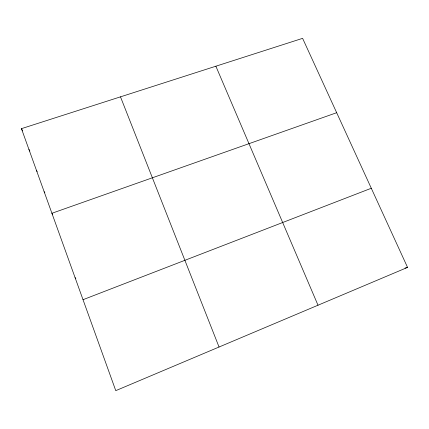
<?xml version="1.0" encoding="UTF-8"?>
<svg xmlns="http://www.w3.org/2000/svg" width="429" height="429" viewBox="0 0 429 429"><rect width="100%" height="100%" fill="white"/><g stroke="black" fill="none" stroke-linecap="round" stroke-linejoin="round"><path stroke-width="0.64" d="M407.55 267.39L115.766 390.653L21.45 128.657L302.606 38.347L407.55 267.39L405.035 268.077M83.022 299.694L371.294 188.256M336.674 112.704L51.914 213.277L52.638 214.361M75.096 277.676L75.853 278.442M44.149 191.72L44.836 192.814M36.486 170.431L37.146 171.536M28.92 149.41L29.869 151.078M21.45 128.657L22.667 130.883M215.873 66.205L318.007 305.217M120.49 96.841L219.047 347.023"/></g></svg>
